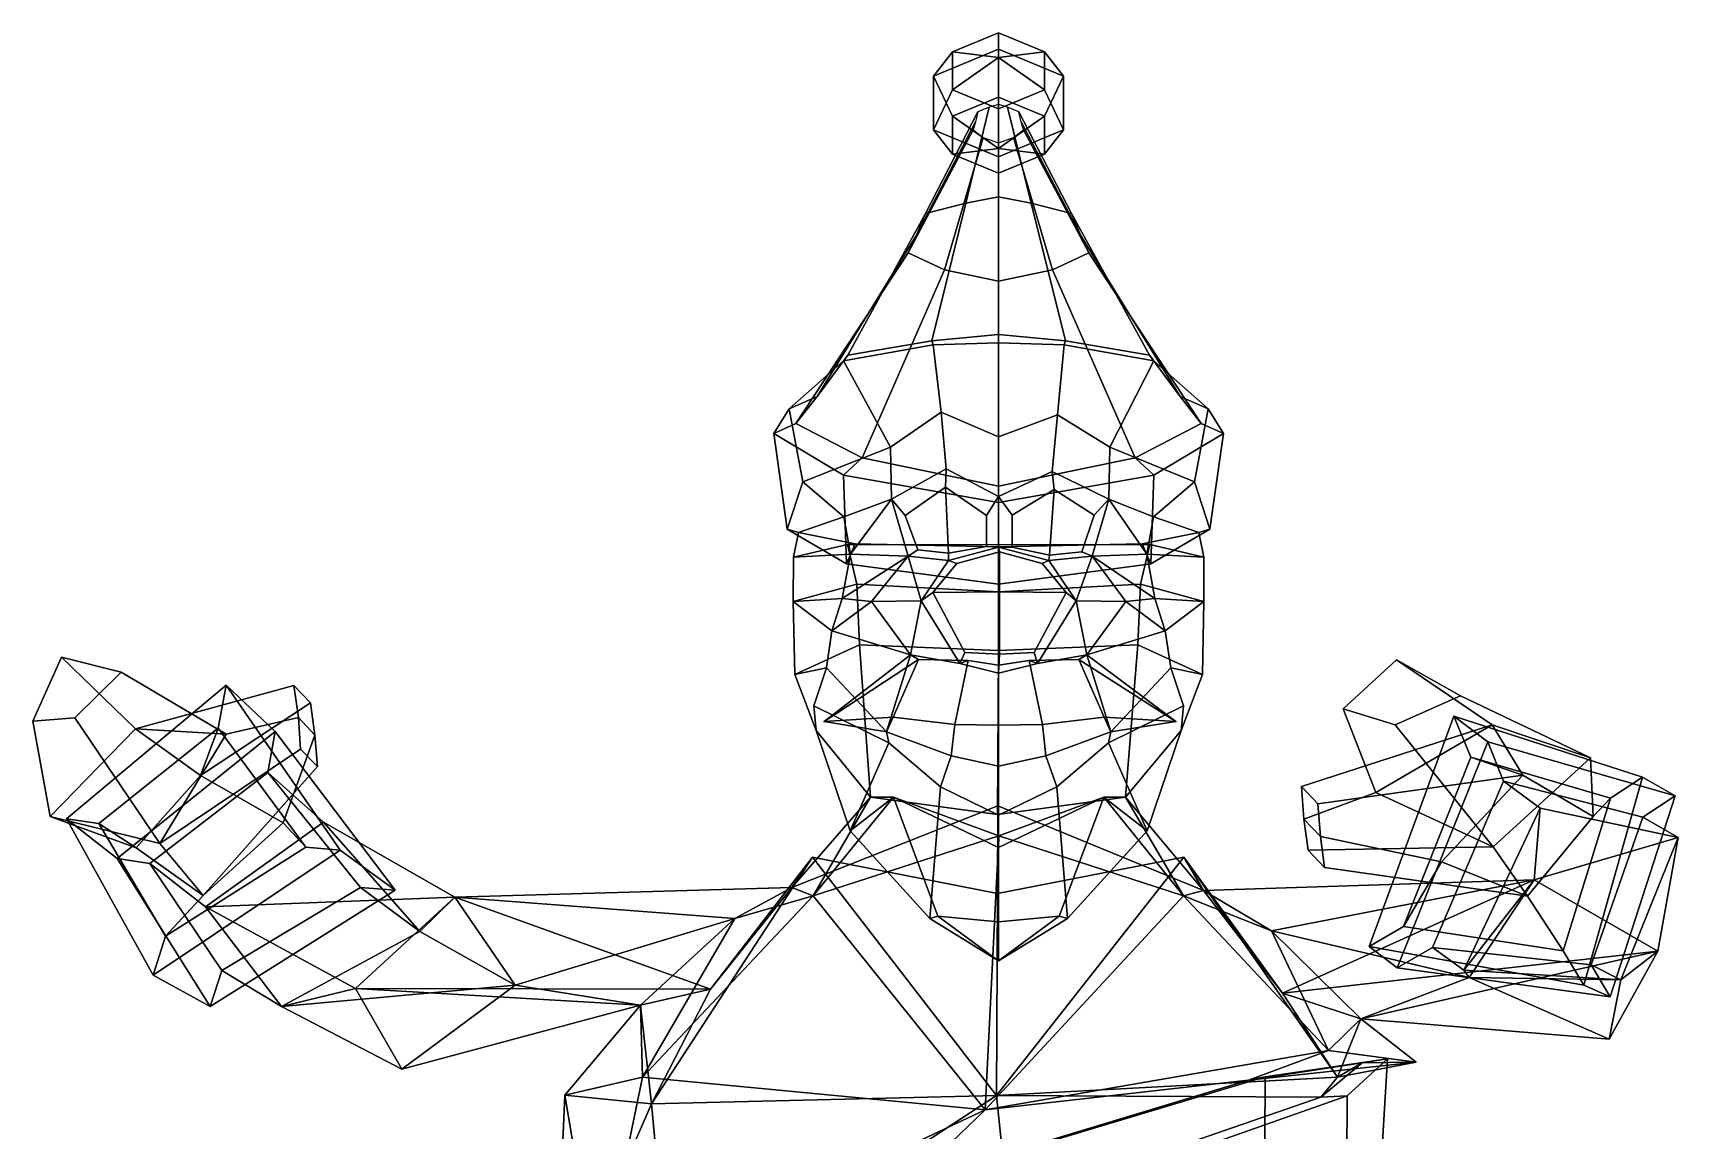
# Model space of a CAD drawing. Extents: x -287 to 200, y -153 to 445.
# Drawn here: x -286.8 to 199.9, y 120.4 to 445.2 of the extents above; entities that cross this region are included whole.
import ezdxf

# ---------------------------------------------------------------- set-up
doc = ezdxf.new("R2010")
doc.units = 0

msp = doc.modelspace()

# ---------------------------------------------------------------- linework, layer by layer
for p in [(-52.728455, 241.330902, 96.495125), (51.278114, 241.330902, 96.495125)]:
    msp.add_point(p)
for points in [[(-14.807625, 439.520935, -3.455494), (-1.198733, 445.151794, -8.355412), (-1.19873, 440.305115, -23.344852), (-20.44463, 432.34198, -16.415371)], [(-1.198736, 437.829895, 5.97184), (-1.198733, 445.151794, -8.355412), (-14.807625, 439.520935, -3.455494)], [(-1.198736, 437.829895, 5.97184), (12.410189, 439.520935, -3.455493), (-1.198733, 445.151794, -8.355412)], [(12.410189, 439.520935, -3.455493), (18.047163, 432.34198, -16.415371), (-1.19873, 440.305115, -23.344852), (-1.198733, 445.151794, -8.355412)], [(-20.444633, 416.415588, -2.55637), (-14.807627, 428.259338, 6.344261), (-14.807625, 439.520935, -3.455494), (-20.44463, 432.34198, -16.415371)], [(-14.80762, 420.498108, -25.315968), (-20.44463, 432.34198, -16.415371), (-1.19873, 440.305115, -23.344852), (-1.198728, 426.128967, -30.215883)], [(-14.807627, 428.259338, 6.344261), (-1.198736, 437.829895, 5.97184), (-14.807625, 439.520935, -3.455494)], [(12.410187, 428.259338, 6.344263), (12.410189, 439.520935, -3.455493), (-1.198736, 437.829895, 5.97184)], [(12.410192, 420.498108, -25.315966), (-1.198728, 426.128967, -30.215883), (-1.19873, 440.305115, -23.344852), (18.047163, 432.34198, -16.415371)], [(18.047159, 416.415588, -2.55637), (18.047163, 432.34198, -16.415371), (12.410189, 439.520935, -3.455493), (12.410187, 428.259338, 6.344263)], [(-1.198737, 422.628479, 11.24414), (-1.198736, 437.829895, 5.97184), (-14.807627, 428.259338, 6.344261)], [(-1.198737, 422.628479, 11.24414), (12.410187, 428.259338, 6.344263), (-1.198736, 437.829895, 5.97184)], [(-20.444633, 416.415588, -2.55637), (-20.44463, 432.34198, -16.415371), (-14.80762, 420.498108, -25.315968), (-14.807622, 409.236511, -15.516212)], [(-1.198736, 408.452454, 4.373089), (-1.198737, 422.628479, 11.24414), (-14.807627, 428.259338, 6.344261), (-20.444633, 416.415588, -2.55637)], [(-1.198736, 408.452454, 4.373089), (18.047159, 416.415588, -2.55637), (12.410187, 428.259338, 6.344263), (-1.198737, 422.628479, 11.24414)], [(18.047159, 416.415588, -2.55637), (12.41019, 409.236511, -15.51621), (12.410192, 420.498108, -25.315966), (18.047163, 432.34198, -16.415371)], [(-1.198739, 410.927551, -24.94355), (-14.80762, 420.498108, -25.315968), (-1.198728, 426.128967, -30.215883)], [(-1.208722, 423.979553, 4.062897), (-3.904145, 423.155334, 3.105301), (-10.783396, 394.802429, 48.006191), (-1.156888, 396.620667, 51.555176)], [(-1.208722, 423.979553, 4.062897), (-1.156888, 396.620667, 51.555176), (8.469619, 394.802429, 48.006191), (1.4867, 423.155334, 3.105301)], [(-1.198739, 410.927551, -24.94355), (-1.198728, 426.128967, -30.215883), (12.410192, 420.498108, -25.315966)], [(-7.99466, 418.833801, -1.915117), (-8.68132, 416.487244, -4.641227), (-27.844738, 380.093567, 19.296303), (-25.392382, 385.269836, 29.399715)], [(-7.244645, 421.74292, 1.464458), (-7.99466, 418.833801, -1.915117), (-25.392382, 385.269836, 29.399715), (-22.713753, 391.68689, 41.92498)], [(-3.904145, 423.155334, 3.105301), (-7.244645, 421.74292, 1.464458), (-22.713753, 391.68689, 41.92498), (-10.783396, 394.802429, 48.006191)], [(-14.807622, 409.236511, -15.516212), (-14.80762, 420.498108, -25.315968), (-1.198739, 410.927551, -24.94355)], [(12.41019, 409.236511, -15.51621), (-1.198739, 410.927551, -24.94355), (12.410192, 420.498108, -25.315966)], [(1.4867, 423.155334, 3.105301), (8.469619, 394.802429, 48.006191), (20.399979, 391.68689, 41.924984), (4.8272, 421.74292, 1.464459)], [(4.8272, 421.74292, 1.464459), (20.399979, 391.68689, 41.924984), (23.078602, 385.269836, 29.399717), (5.577215, 418.833801, -1.915116)], [(5.577215, 418.833801, -1.915116), (23.078602, 385.269836, 29.399717), (25.530966, 380.093567, 19.296305), (6.263877, 416.487244, -4.641226)], [(-8.68132, 416.487244, -4.641227), (-5.680376, 414.19342, -7.306049), (-17.127077, 375.033569, 9.419986), (-27.844738, 380.093567, 19.296303)], [(-1.198736, 408.452454, 4.373089), (-20.444633, 416.415588, -2.55637), (-14.807622, 409.236511, -15.516212), (-1.198732, 403.605774, -10.616332)], [(-5.680376, 414.19342, -7.306049), (-1.208723, 412.64801, -9.101336), (-1.15689, 371.624756, 2.766392), (-17.127077, 375.033569, 9.419986)], [(3.262929, 414.19342, -7.306048), (14.813297, 375.033569, 9.419987), (-1.15689, 371.624756, 2.766392), (-1.208723, 412.64801, -9.101336)], [(-1.198736, 408.452454, 4.373089), (-1.198732, 403.605774, -10.616332), (12.41019, 409.236511, -15.51621), (18.047159, 416.415588, -2.55637)], [(6.263877, 416.487244, -4.641226), (25.530966, 380.093567, 19.296305), (14.813297, 375.033569, 9.419987), (3.262929, 414.19342, -7.306048)], [(-1.198732, 403.605774, -10.616332), (-14.807622, 409.236511, -15.516212), (-1.198739, 410.927551, -24.94355)], [(-1.198732, 403.605774, -10.616332), (-1.198739, 410.927551, -24.94355), (12.41019, 409.236511, -15.51621)], [(-45.777458, 349.774872, 77.25647), (-20.917154, 354.038513, 89.505417), (-10.783396, 394.802429, 48.006191), (-22.713753, 391.68689, 41.92498)], [(-1.128891, 355.895813, 96.704758), (-1.156888, 396.620667, 51.555176), (-10.783396, 394.802429, 48.006191), (-20.917154, 354.038513, 89.505417)], [(-1.128891, 355.895813, 96.704758), (18.659369, 354.038513, 89.505417), (8.469619, 394.802429, 48.006191), (-1.156888, 396.620667, 51.555176)], [(43.519684, 349.774872, 77.25647), (20.399979, 391.68689, 41.924984), (8.469619, 394.802429, 48.006191), (18.659369, 354.038513, 89.505417)], [(-54.817989, 337.55603, 51.782856), (-45.777458, 349.774872, 77.25647), (-22.713753, 391.68689, 41.92498), (-25.392382, 385.269836, 29.399715)], [(52.560215, 337.55603, 51.782856), (23.078602, 385.269836, 29.399717), (20.399979, 391.68689, 41.924984), (43.519684, 349.774872, 77.25647)], [(-61.087929, 329.57193, 29.993462), (-54.817989, 337.55603, 51.782856), (-25.392382, 385.269836, 29.399715), (-27.844738, 380.093567, 19.296303)], [(58.830154, 329.57193, 29.993462), (25.530966, 380.093567, 19.296305), (23.078602, 385.269836, 29.399717), (52.560215, 337.55603, 51.782856)], [(-41.500019, 319.342865, 10.955944), (-61.087929, 329.57193, 29.993462), (-27.844738, 380.093567, 19.296303), (-17.127077, 375.033569, 9.419986)], [(39.242229, 319.342865, 10.955944), (14.813297, 375.033569, 9.419987), (25.530966, 380.093567, 19.296305), (58.830154, 329.57193, 29.993462)], [(-1.128892, 310.960449, -6.661608), (-41.500019, 319.342865, 10.955944), (-17.127077, 375.033569, 9.419986), (-1.15689, 371.624756, 2.766392)], [(-1.128892, 310.960449, -6.661608), (-1.15689, 371.624756, 2.766392), (14.813297, 375.033569, 9.419987), (39.242229, 319.342865, 10.955944)], [(-1.128891, 353.372498, 100.909317), (-1.128891, 355.895813, 96.704758), (-20.917154, 354.038513, 89.505417), (-20.52849, 352.842194, 94.771088)], [(-1.128891, 353.372498, 100.909317), (18.270704, 352.842194, 94.771088), (18.659369, 354.038513, 89.505417), (-1.128891, 355.895813, 96.704758)], [(-20.52849, 352.842194, 94.771088), (-20.917154, 354.038513, 89.505417), (-45.777458, 349.774872, 77.25647), (-47.01981, 348.105347, 82.321808)], [(-18.171663, 332.89209, 103.280403), (-20.52849, 352.842194, 94.771088), (-47.01981, 348.105347, 82.321808), (-33.1124, 322.529663, 94.107391)], [(-1.128892, 325.61441, 109.13269), (-1.128891, 353.372498, 100.909317), (-20.52849, 352.842194, 94.771088), (-18.171663, 332.89209, 103.280403)], [(-1.128892, 325.61441, 109.13269), (16.317604, 332.119568, 103.515297), (18.270704, 352.842194, 94.771088), (-1.128891, 353.372498, 100.909317)], [(16.317604, 332.119568, 103.515297), (31.726656, 322.529663, 94.107399), (44.762035, 348.105347, 82.321808), (18.270704, 352.842194, 94.771088)], [(18.270704, 352.842194, 94.771088), (44.762035, 348.105347, 82.321808), (43.519684, 349.774872, 77.25647), (18.659369, 354.038513, 89.505417)], [(-47.01981, 348.105347, 82.321808), (-45.777458, 349.774872, 77.25647), (-54.817989, 337.55603, 51.782856), (-63.116669, 333.878113, 53.999737)], [(-33.1124, 322.529663, 94.107391), (-47.01981, 348.105347, 82.321808), (-63.116669, 333.878113, 53.999737), (-59.069607, 312.268158, 77.303604)], [(31.726656, 322.529663, 94.107399), (56.811829, 312.268158, 77.303604), (60.858891, 333.878113, 53.999737), (44.762035, 348.105347, 82.321808)], [(44.762035, 348.105347, 82.321808), (60.858891, 333.878113, 53.999737), (52.560215, 337.55603, 51.782856), (43.519684, 349.774872, 77.25647)], [(-63.116669, 333.878113, 53.999737), (-54.817989, 337.55603, 51.782856), (-61.087929, 329.57193, 29.993462), (-67.642357, 326.584503, 29.168756)], [(60.858891, 333.878113, 53.999737), (65.384583, 326.584503, 29.168758), (58.830154, 329.57193, 29.993462), (52.560215, 337.55603, 51.782856)], [(-59.069607, 312.268158, 77.303604), (-63.116669, 333.878113, 53.999737), (-67.642357, 326.584503, 29.168756), (-63.643024, 298.267792, 42.134319)], [(-18.171663, 332.89209, 103.280403), (-33.1124, 322.529663, 94.107391), (-32.819691, 307.15329, 94.645355), (-16.602972, 316.11438, 106.173973)], [(-1.128892, 325.61441, 109.13269), (-18.171663, 332.89209, 103.280403), (-16.602972, 316.11438, 106.173973), (-1.128892, 307.970795, 108.648834)], [(-1.128892, 325.61441, 109.13269), (-1.128892, 307.970795, 108.648834), (14.748909, 315.313934, 106.220955), (16.317604, 332.119568, 103.515297)], [(16.317604, 332.119568, 103.515297), (14.748909, 315.313934, 106.220955), (31.433943, 307.15329, 94.645355), (31.726656, 322.529663, 94.107399)], [(56.811829, 312.268158, 77.303604), (61.385242, 298.267792, 42.134319), (65.384583, 326.584503, 29.168758), (60.858891, 333.878113, 53.999737)], [(-67.642357, 326.584503, 29.168756), (-61.087929, 329.57193, 29.993462), (-41.500019, 319.342865, 10.955944), (-47.028736, 314.278778, 8.514863)], [(-63.643024, 298.267792, 42.134319), (-67.642357, 326.584503, 29.168756), (-47.028736, 314.278778, 8.514863), (-46.133408, 288.039948, 17.909962)], [(65.384583, 326.584503, 29.168758), (44.77095, 314.278778, 8.514863), (39.242229, 319.342865, 10.955944), (58.830154, 329.57193, 29.993462)], [(61.385242, 298.267792, 42.134319), (43.875626, 288.039948, 17.909962), (44.77095, 314.278778, 8.514863), (65.384583, 326.584503, 29.168758)], [(-46.904068, 301.928894, 78.3125), (-32.819691, 307.15329, 94.645355), (-33.1124, 322.529663, 94.107391), (-59.069607, 312.268158, 77.303604)], [(44.646282, 301.928894, 78.3125), (56.811829, 312.268158, 77.303604), (31.726656, 322.529663, 94.107399), (31.433943, 307.15329, 94.645355)], [(-47.028736, 314.278778, 8.514863), (-41.500019, 319.342865, 10.955944), (-1.128892, 310.960449, -6.661608), (-1.128892, 306.17691, -9.964874)], [(44.77095, 314.278778, 8.514863), (-1.128892, 306.17691, -9.964874), (-1.128892, 310.960449, -6.661608), (39.242229, 319.342865, 10.955944)], [(-59.069607, 312.268158, 77.303604), (-63.643024, 298.267792, 42.134319), (-60.337482, 297.277008, 41.790794), (-46.904068, 301.928894, 78.3125)], [(-46.133408, 288.039948, 17.909962), (-47.028736, 314.278778, 8.514863), (-1.128892, 306.17691, -9.964874), (-1.128893, 282.015381, -0.919919)], [(-16.86182, 310.663422, 104.469688), (-16.602972, 316.11438, 106.173973), (-32.819691, 307.15329, 94.645355), (-28.798952, 302.294708, 94.654114)], [(-16.86182, 310.663422, 104.469688), (-4.713947, 302.291534, 106.095718), (-1.128892, 307.970795, 108.648834), (-16.602972, 316.11438, 106.173973)], [(43.875626, 288.039948, 17.909962), (-1.128893, 282.015381, -0.919919), (-1.128892, 306.17691, -9.964874), (44.77095, 314.278778, 8.514863)], [(15.255781, 309.968262, 104.268639), (14.748909, 315.313934, 106.220955), (-1.128892, 307.970795, 108.648834), (2.9093, 302.410797, 106.276031)], [(15.255781, 309.968262, 104.268639), (27.175125, 302.414185, 92.15062), (31.433943, 307.15329, 94.645355), (14.748909, 315.313934, 106.220955)], [(56.811829, 312.268158, 77.303604), (44.646282, 301.928894, 78.3125), (58.079704, 297.277008, 41.790794), (61.385242, 298.267792, 42.134319)], [(-44.931316, 290.824768, 78.655991), (-32.819691, 307.15329, 94.645355), (-46.904068, 301.928894, 78.3125)], [(-27.889421, 290.26416, 98.549278), (-32.819691, 307.15329, 94.645355), (-44.931316, 290.824768, 78.655991)], [(-25.05195, 292.104858, 97.547935), (-28.798952, 302.294708, 94.654114), (-32.819691, 307.15329, 94.645355), (-27.889421, 290.26416, 98.549278)], [(-15.962464, 291.170319, 102.64016), (-16.86182, 310.663422, 104.469688), (-28.798952, 302.294708, 94.654114), (-25.05195, 292.104858, 97.547935)], [(-4.713947, 302.291534, 106.095718), (-16.86182, 310.663422, 104.469688), (-15.962464, 291.170319, 102.64016), (-4.713947, 293.174255, 106.939919)], [(-4.713947, 293.174255, 106.939919), (-1.128892, 292.926849, 110.144325), (-1.128892, 307.970795, 108.648834), (-4.713947, 302.291534, 106.095718)], [(2.9093, 292.906189, 107.318275), (2.9093, 302.410797, 106.276031), (-1.128892, 307.970795, 108.648834), (-1.128892, 292.926849, 110.144325)], [(2.9093, 302.410797, 106.276031), (2.9093, 292.906189, 107.318275), (13.938767, 290.557922, 102.009949), (15.255781, 309.968262, 104.268639)], [(13.938767, 290.557922, 102.009949), (23.501091, 291.553955, 95.723228), (27.175125, 302.414185, 92.15062), (15.255781, 309.968262, 104.268639)], [(23.501091, 291.553955, 95.723228), (26.503675, 290.26416, 98.549278), (31.433943, 307.15329, 94.645355), (27.175125, 302.414185, 92.15062)], [(26.503675, 290.26416, 98.549278), (42.673527, 290.824799, 78.655991), (31.433943, 307.15329, 94.645355)], [(42.673527, 290.824799, 78.655991), (44.646282, 301.928894, 78.3125), (31.433943, 307.15329, 94.645355)], [(-46.904068, 301.928894, 78.3125), (-60.337482, 297.277008, 41.790794), (-61.841892, 290.008636, 42.462151), (-44.931316, 290.824768, 78.655991)], [(44.646282, 301.928894, 78.3125), (42.673527, 290.824799, 78.655991), (59.584106, 290.008667, 42.462151), (58.079704, 297.277008, 41.790794)], [(-63.643024, 298.267792, 42.134319), (-46.133408, 288.039948, 17.909962), (-43.547279, 293.921844, 15.76064), (-60.337482, 297.277008, 41.790794)], [(-61.841892, 290.008636, 42.462151), (-60.337482, 297.277008, 41.790794), (-43.547279, 293.921844, 15.76064), (-45.859642, 293.688019, 12.67251)], [(61.385242, 298.267792, 42.134319), (58.079704, 297.277008, 41.790794), (41.289497, 293.921844, 15.76064), (43.875626, 288.039948, 17.909962)], [(59.584106, 290.008667, 42.462151), (43.601852, 293.688049, 12.67251), (41.289497, 293.921844, 15.76064), (58.079704, 297.277008, 41.790794)], [(-61.863674, 276.814697, 44.641083), (-61.841892, 290.008636, 42.462151), (-45.859642, 293.688019, 12.67251), (-43.114864, 281.990967, 11.188781)], [(-46.133408, 288.039948, 17.909962), (-1.128893, 282.015381, -0.919919), (-1.128893, 292.994965, -1.266271), (-43.547279, 293.921844, 15.76064)], [(-45.859642, 293.688019, 12.67251), (-43.547279, 293.921844, 15.76064), (-1.128893, 292.994965, -1.266271), (-1.128892, 293.613861, -2.405132)], [(-43.114864, 281.990967, 11.188781), (-45.859642, 293.688019, 12.67251), (-1.128892, 293.613861, -2.405132), (-1.128892, 279.73764, -0.945824)], [(-15.962464, 291.170319, 102.64016), (-25.05195, 292.104858, 97.547935), (-27.889421, 290.26416, 98.549278), (-15.929572, 288.983276, 104.835991)], [(-15.962464, 291.170319, 102.64016), (-15.929572, 288.983276, 104.835991), (-1.128892, 292.926849, 110.144325), (-4.713947, 293.174255, 106.939919)], [(-0.87051, 291.540497, 124.536148), (-1.128892, 292.926849, 110.144325), (-15.929572, 288.983276, 104.835991), (-13.493384, 288.106232, 121.01963)], [(43.875626, 288.039948, 17.909962), (41.289497, 293.921844, 15.76064), (-1.128893, 292.994965, -1.266271), (-1.128893, 282.015381, -0.919919)], [(43.601852, 293.688049, 12.67251), (-1.128892, 293.613861, -2.405132), (-1.128893, 292.994965, -1.266271), (41.289497, 293.921844, 15.76064)], [(40.857079, 281.990967, 11.188781), (-1.128892, 279.73764, -0.945824), (-1.128892, 293.613861, -2.405132), (43.601852, 293.688049, 12.67251)], [(-0.87051, 291.540497, 124.536148), (11.752362, 288.106232, 121.01963), (13.671786, 288.983276, 104.835991), (-1.128892, 292.926849, 110.144325)], [(13.938767, 290.557922, 102.009949), (2.9093, 292.906189, 107.318275), (-1.128892, 292.926849, 110.144325), (13.671786, 288.983276, 104.835991)], [(59.605892, 276.814728, 44.641083), (40.857079, 281.990967, 11.188781), (43.601852, 293.688049, 12.67251), (59.584106, 290.008667, 42.462151)], [(-44.931316, 290.824768, 78.655991), (-61.841892, 290.008636, 42.462151), (-61.863674, 276.814697, 44.641083), (-47.373085, 277.725616, 78.504814)], [(-47.373085, 277.725616, 78.504814), (-27.889421, 290.26416, 98.549278), (-44.931316, 290.824768, 78.655991)], [(-38.719109, 276.908875, 101.72583), (-27.889421, 290.26416, 98.549278), (-47.373085, 277.725616, 78.504814)], [(-38.719109, 276.908875, 101.72583), (-24.087347, 277.062225, 104.760262), (-27.889421, 290.26416, 98.549278)], [(-24.087347, 277.062225, 104.760262), (-15.929572, 288.983276, 104.835991), (-27.889421, 290.26416, 98.549278)], [(-20.569714, 279.541901, 122.216965), (-13.493384, 288.106232, 121.01963), (-15.929572, 288.983276, 104.835991), (-24.087347, 277.062225, 104.760262)], [(-0.87051, 279.723572, 128.666168), (-0.87051, 291.540497, 124.536148), (-13.493384, 288.106232, 121.01963), (-20.569714, 279.541901, 122.216965)], [(-0.87051, 279.723572, 128.666168), (18.82869, 279.541901, 122.216965), (11.752362, 288.106232, 121.01963), (-0.87051, 291.540497, 124.536148)], [(18.82869, 279.541901, 122.216965), (21.829563, 277.062225, 104.760262), (13.671786, 288.983276, 104.835991), (11.752362, 288.106232, 121.01963)], [(13.938767, 290.557922, 102.009949), (13.671786, 288.983276, 104.835991), (26.503675, 290.26416, 98.549278), (23.501091, 291.553955, 95.723228)], [(21.829563, 277.062225, 104.760262), (26.503675, 290.26416, 98.549278), (13.671786, 288.983276, 104.835991)], [(36.461323, 276.908875, 101.72583), (26.503675, 290.26416, 98.549278), (21.829563, 277.062225, 104.760262)], [(45.115303, 277.725616, 78.504814), (42.673527, 290.824799, 78.655991), (26.503675, 290.26416, 98.549278)], [(36.461323, 276.908875, 101.72583), (45.115303, 277.725616, 78.504814), (26.503675, 290.26416, 98.549278)], [(42.673527, 290.824799, 78.655991), (45.115303, 277.725616, 78.504814), (59.605892, 276.814728, 44.641083), (59.584106, 290.008667, 42.462151)], [(-61.427319, 255.260437, 46.003769), (-61.863674, 276.814697, 44.641083), (-43.114864, 281.990967, 11.188781), (-42.322147, 264.003296, 14.099627)], [(-47.373085, 277.725616, 78.504814), (-61.863674, 276.814697, 44.641083), (-50.439159, 268.20224, 77.948036)], [(-50.439159, 268.20224, 77.948036), (-38.719109, 276.908875, 101.72583), (-47.373085, 277.725616, 78.504814)], [(-42.322147, 264.003296, 14.099627), (-43.114864, 281.990967, 11.188781), (-1.128892, 279.73764, -0.945824), (-1.128892, 262.377594, 3.485335)], [(-11.145385, 261.793915, 117.381271), (-20.569714, 279.541901, 122.216965), (-24.087347, 277.062225, 104.760262), (-12.595353, 258.475159, 104.511536)], [(-0.87051, 261.27243, 122.611298), (-0.87051, 279.723572, 128.666168), (-20.569714, 279.541901, 122.216965), (-11.145385, 261.793915, 117.381271)], [(40.064362, 264.003296, 14.099627), (-1.128892, 262.377594, 3.485335), (-1.128892, 279.73764, -0.945824), (40.857079, 281.990967, 11.188781)], [(-0.87051, 261.27243, 122.611298), (9.404365, 261.793915, 117.381271), (18.82869, 279.541901, 122.216965), (-0.87051, 279.723572, 128.666168)], [(9.404365, 261.793915, 117.381271), (10.337568, 258.475159, 104.511536), (21.829563, 277.062225, 104.760262), (18.82869, 279.541901, 122.216965)], [(48.181377, 268.20224, 77.948036), (45.115303, 277.725616, 78.504814), (36.461323, 276.908875, 101.72583)], [(59.16954, 255.260437, 46.003769), (40.064362, 264.003296, 14.099627), (40.857079, 281.990967, 11.188781), (59.605892, 276.814728, 44.641083)], [(45.115303, 277.725616, 78.504814), (48.181377, 268.20224, 77.948036), (59.605892, 276.814728, 44.641083)], [(-52.044903, 257.272339, 78.12674), (-50.439159, 268.20224, 77.948036), (-61.863674, 276.814697, 44.641083), (-61.427319, 255.260437, 46.003769)], [(-27.222488, 261.095551, 98.608398), (-38.719109, 276.908875, 101.72583), (-50.439159, 268.20224, 77.948036)], [(-27.222488, 261.095551, 98.608398), (-24.087347, 277.062225, 104.760262), (-38.719109, 276.908875, 101.72583)], [(-12.595353, 258.475159, 104.511536), (-24.087347, 277.062225, 104.760262), (-27.222488, 261.095551, 98.608398)], [(10.337568, 258.475159, 104.511536), (24.964703, 261.095551, 98.608398), (21.829563, 277.062225, 104.760262)], [(24.964703, 261.095551, 98.608398), (36.461323, 276.908875, 101.72583), (21.829563, 277.062225, 104.760262)], [(24.964703, 261.095551, 98.608398), (48.181377, 268.20224, 77.948036), (36.461323, 276.908875, 101.72583)], [(49.787121, 257.272339, 78.12674), (59.16954, 255.260437, 46.003769), (59.605892, 276.814728, 44.641083), (48.181377, 268.20224, 77.948036)], [(-52.044903, 257.272339, 78.12674), (-34.330498, 238.269592, 104.917747), (-27.222488, 261.095551, 98.608398), (-50.439159, 268.20224, 77.948036)], [(49.787121, 257.272339, 78.12674), (48.181377, 268.20224, 77.948036), (24.964703, 261.095551, 98.608398), (32.072712, 238.269592, 104.917747)], [(-55.098778, 238.648804, 50.112881), (-61.427319, 255.260437, 46.003769), (-42.322147, 264.003296, 14.099627), (-39.053307, 218.918213, 31.855993)], [(-39.053307, 218.918213, 31.855993), (-42.322147, 264.003296, 14.099627), (-1.128892, 262.377594, 3.485335), (-1.43743, 213.808655, 8.88728)], [(36.430756, 218.918213, 31.855993), (-1.43743, 213.808655, 8.88728), (-1.128892, 262.377594, 3.485335), (40.064362, 264.003296, 14.099627)], [(52.840992, 238.648804, 50.112881), (36.430756, 218.918213, 31.855993), (40.064362, 264.003296, 14.099627), (59.16954, 255.260437, 46.003769)], [(-274.433228, 242.433105, 200.856888), (-260.650909, 255.911682, 199.256653), (-278.294647, 260.370697, 187.806442), (-286.795776, 241.47049, 181.019012)], [(-286.795776, 241.47049, 181.019012), (-278.294647, 260.370697, 187.806442), (-256.42569, 239.21521, 125.798492), (-281.655182, 213.203247, 128.311325)], [(-260.650909, 255.911682, 199.256653), (-229.669159, 237.596832, 157.95694), (-256.42569, 239.21521, 125.798492), (-278.294647, 260.370697, 187.806442)], [(-24.856298, 259.674896, 112.608627), (-27.222488, 261.095551, 98.608398), (-52.728455, 241.330902, 96.495125)], [(-52.728455, 241.330902, 96.495125), (-27.222488, 261.095551, 98.608398), (-34.330498, 238.269592, 104.917747)], [(-32.3335, 242.62619, 115.00264), (-24.856298, 259.674896, 112.608627), (-52.728455, 241.330902, 96.495125)], [(-10.158927, 259.412628, 112.725739), (-24.856298, 259.674896, 112.608627), (-32.3335, 242.62619, 115.00264), (-14.11988, 240.434875, 123.670204)], [(-24.856298, 259.674896, 112.608627), (-10.158927, 259.412628, 112.725739), (-12.595353, 258.475159, 104.511536), (-27.222488, 261.095551, 98.608398)], [(-14.11988, 240.434875, 123.670204), (-1.128892, 240.231384, 124.353912), (-1.128892, 257.998596, 115.474304), (-10.158927, 259.412628, 112.725739)], [(-0.87051, 261.27243, 122.611298), (-11.145385, 261.793915, 117.381271), (-12.595353, 258.475159, 104.511536), (-1.128892, 255.687805, 110.43103)], [(-1.128892, 257.998596, 115.474304), (-1.128892, 255.687805, 110.43103), (-12.595353, 258.475159, 104.511536), (-10.158927, 259.412628, 112.725739)], [(-0.87051, 261.27243, 122.611298), (-1.128892, 255.687805, 110.43103), (10.337568, 258.475159, 104.511536), (9.404365, 261.793915, 117.381271)], [(11.862094, 240.434875, 123.670204), (7.901143, 259.412628, 112.725739), (-1.128892, 257.998596, 115.474304), (-1.128892, 240.231384, 124.353912)], [(-1.128892, 257.998596, 115.474304), (7.901143, 259.412628, 112.725739), (10.337568, 258.475159, 104.511536), (-1.128892, 255.687805, 110.43103)], [(22.598513, 259.674896, 112.608627), (24.964703, 261.095551, 98.608398), (10.337568, 258.475159, 104.511536), (7.901143, 259.412628, 112.725739)], [(7.901143, 259.412628, 112.725739), (11.862094, 240.434875, 123.670204), (30.075714, 242.62619, 115.00264), (22.598513, 259.674896, 112.608627)], [(22.598513, 259.674896, 112.608627), (51.278114, 241.330902, 96.495125), (24.964703, 261.095551, 98.608398)], [(30.075714, 242.62619, 115.00264), (51.278114, 241.330902, 96.495125), (22.598513, 259.674896, 112.608627)], [(51.278114, 241.330902, 96.495125), (32.072712, 238.269592, 104.917747), (24.964703, 261.095551, 98.608398)], [(116.170609, 240.358398, 197.589798), (135.529022, 248.913544, 187.621796), (116.58931, 259.58017, 185.871078), (100.751686, 245.075165, 186.903656)], [(100.751686, 245.075165, 186.903656), (116.58931, 259.58017, 185.871078), (144.815063, 240.332062, 125.841019), (110.439644, 220.371216, 138.97847)], [(135.529022, 248.913544, 187.621796), (173.935669, 230.627686, 145.264709), (144.815063, 240.332062, 125.841019), (116.58931, 259.58017, 185.871078)], [(-274.433228, 242.433105, 200.856888), (-249.258255, 205.190063, 148.531494), (-229.669159, 237.596832, 157.95694), (-260.650909, 255.911682, 199.256653)], [(-55.098778, 238.648804, 50.112881), (-55.768127, 246.014282, 81.29702), (-52.044903, 257.272339, 78.12674), (-61.427319, 255.260437, 46.003769)], [(-52.044903, 257.272339, 78.12674), (-55.768127, 246.014282, 81.29702), (-33.647327, 235.047852, 95.906563), (-34.330498, 238.269592, 104.917747)], [(49.787121, 257.272339, 78.12674), (32.072712, 238.269592, 104.917747), (31.38954, 235.047852, 95.906563), (53.510349, 246.014282, 81.29702)], [(52.840992, 238.648804, 50.112881), (59.16954, 255.260437, 46.003769), (49.787121, 257.272339, 78.12674), (53.510349, 246.014282, 81.29702)], [(-276.813568, 212.518433, 91.401123), (-229.655518, 252.075928, 100.100174), (-215.130737, 238.358459, 74.598717), (-261.843658, 200.763672, 64.294991)], [(-276.813568, 212.518433, 91.401123), (-267.314209, 211.155426, 97.537354), (-231.983566, 239.385529, 104.438957), (-229.655518, 252.075928, 100.100174)], [(-209.606354, 251.966217, 159.79686), (-204.668274, 246.872406, 148.974152), (-237.243896, 225.388184, 99.172127), (-256.42569, 239.21521, 125.798492)], [(-208.21875, 242.47995, 165.910385), (-209.606354, 251.966217, 159.79686), (-256.42569, 239.21521, 125.798492), (-229.669159, 237.596832, 157.95694)], [(-195.895798, 203.295319, 142.600174), (-229.655518, 252.075928, 100.100174), (-231.983566, 239.385529, 104.438957), (-206.012894, 204.168213, 136.324509)], [(-179.603836, 191.389832, 116.330551), (-215.130737, 238.358459, 74.598717), (-229.655518, 252.075928, 100.100174), (-195.895798, 203.295319, 142.600174)], [(-208.21875, 242.47995, 165.910385), (-203.387802, 237.344543, 155.036591), (-204.668274, 246.872406, 148.974152), (-209.606354, 251.966217, 159.79686)], [(116.170609, 240.358398, 197.589798), (145.188705, 204.268433, 146.460159), (173.935669, 230.627686, 145.264709), (135.529022, 248.913544, 187.621796)], [(-203.387802, 237.344543, 155.036591), (-212.724106, 211.350616, 118.885498), (-237.243896, 225.388184, 99.172127), (-204.668274, 246.872406, 148.974152)], [(-33.647327, 235.047852, 95.906563), (-55.768127, 246.014282, 81.29702), (-55.098778, 238.648804, 50.112881), (-45.02071, 209.001343, 66.107307)], [(31.38954, 235.047852, 95.906563), (42.762924, 209.001343, 66.107307), (52.840992, 238.648804, 50.112881), (53.510349, 246.014282, 81.29702)], [(116.170609, 240.358398, 197.589798), (100.751686, 245.075165, 186.903656), (110.439644, 220.371216, 138.97847), (145.188705, 204.268433, 146.460159)], [(-274.433228, 242.433105, 200.856888), (-286.795776, 241.47049, 181.019012), (-281.655182, 213.203247, 128.311325), (-249.258255, 205.190063, 148.531494)], [(-281.655182, 213.203247, 128.311325), (-256.42569, 239.21521, 125.798492), (-237.243896, 225.388184, 99.172127), (-256.294678, 203.945679, 100.92598)], [(-256.294678, 203.945679, 100.92598), (-237.243896, 225.388184, 99.172127), (-231.983566, 239.385529, 104.438957), (-267.314209, 211.155426, 97.537354)], [(-207.600159, 233.13089, 171.642136), (-208.21875, 242.47995, 165.910385), (-229.669159, 237.596832, 157.95694), (-249.258255, 205.190063, 148.531494)], [(-212.724106, 211.350616, 118.885498), (-206.012894, 204.168213, 136.324509), (-231.983566, 239.385529, 104.438957), (-237.243896, 225.388184, 99.172127)], [(-207.600159, 233.13089, 171.642136), (-202.657455, 228.018311, 160.78302), (-203.387802, 237.344543, 155.036591), (-208.21875, 242.47995, 165.910385)], [(-45.02071, 209.001343, 66.107307), (-55.098778, 238.648804, 50.112881), (-39.053307, 218.918213, 31.855993), (-32.184235, 218.938354, 60.032959)], [(-34.330498, 238.269592, 104.917747), (-32.3335, 242.62619, 115.00264), (-52.728455, 241.330902, 96.495125)], [(-14.11988, 240.434875, 123.670204), (-32.3335, 242.62619, 115.00264), (-34.330498, 238.269592, 104.917747), (-15.121507, 231.135834, 113.76458)], [(-1.128892, 240.231384, 124.353912), (-14.11988, 240.434875, 123.670204), (-15.121507, 231.135834, 113.76458), (-1.128892, 228.169037, 119.235947)], [(-1.128892, 240.231384, 124.353912), (-1.128892, 228.169037, 119.235947), (12.863721, 231.135834, 113.76458), (11.862094, 240.434875, 123.670204)], [(11.862094, 240.434875, 123.670204), (12.863721, 231.135834, 113.76458), (32.072712, 238.269592, 104.917747), (30.075714, 242.62619, 115.00264)], [(42.762924, 209.001343, 66.107307), (30.003225, 218.938354, 60.032959), (36.430756, 218.918213, 31.855993), (52.840992, 238.648804, 50.112881)], [(32.072712, 238.269592, 104.917747), (51.278114, 241.330902, 96.495125), (30.075714, 242.62619, 115.00264)], [(88.463486, 222.126892, 127.738068), (144.815063, 240.332062, 125.841019), (153.899002, 225.43457, 97.439018), (93.330376, 217.011719, 116.893234)], [(89.103752, 212.416412, 133.619095), (110.439644, 220.371216, 138.97847), (144.815063, 240.332062, 125.841019), (88.463486, 222.126892, 127.738068)], [(116.799469, 168.428925, 82.675911), (108.453087, 174.709778, 114.110771), (133.560059, 242.921265, 107.603172), (143.544205, 235.288147, 77.744904)], [(108.453087, 174.709778, 114.110771), (118.62413, 180.682892, 115.947433), (138.534821, 230.822815, 111.367508), (133.560059, 242.921265, 107.603172)], [(189.344254, 224.826111, 128.219635), (199.012268, 219.364075, 97.015297), (143.544205, 235.288147, 77.744904), (133.560059, 242.921265, 107.603172)], [(189.344254, 224.826111, 128.219635), (133.560059, 242.921265, 107.603172), (138.534821, 230.822815, 111.367508), (179.905304, 218.64978, 126.635963)], [(173.935669, 230.627686, 145.264709), (174.734283, 213.218933, 114.239891), (153.899002, 225.43457, 97.439018), (144.815063, 240.332062, 125.841019)], [(-261.843658, 200.763672, 64.294991), (-215.130737, 238.358459, 74.598717), (-217.284531, 226.238403, 78.782967), (-252.212234, 199.342377, 70.53421)], [(-202.657455, 228.018311, 160.78302), (-236.391663, 189.810791, 118.537796), (-212.724106, 211.350616, 118.885498), (-203.387802, 237.344543, 155.036591)], [(-179.603836, 191.389832, 116.330551), (-189.909332, 192.241028, 109.955086), (-217.284531, 226.238403, 78.782967), (-215.130737, 238.358459, 74.598717)], [(-21.488928, 182.999817, 97.859222), (-18.303802, 221.984314, 115.812431), (-33.647327, 235.047852, 95.906563), (-45.02071, 209.001343, 66.107307)], [(-18.303802, 221.984314, 115.812431), (-15.121507, 231.135834, 113.76458), (-34.330498, 238.269592, 104.917747), (-33.647327, 235.047852, 95.906563)], [(16.046013, 221.984314, 115.812431), (31.38954, 235.047852, 95.906563), (32.072712, 238.269592, 104.917747), (12.863721, 231.135834, 113.76458)], [(19.23114, 182.999817, 97.859222), (42.762924, 209.001343, 66.107307), (31.38954, 235.047852, 95.906563), (16.046013, 221.984314, 115.812431)], [(116.799469, 168.428925, 82.675911), (143.544205, 235.288147, 77.744904), (148.224182, 223.698608, 81.325844), (127.167679, 174.473541, 84.556648)], [(199.012268, 219.364075, 97.015297), (189.450104, 213.06076, 95.419815), (148.224182, 223.698608, 81.325844), (143.544205, 235.288147, 77.744904)], [(-207.600159, 233.13089, 171.642136), (-249.258255, 205.190063, 148.531494), (-236.391663, 189.810791, 118.537796), (-202.657455, 228.018311, 160.78302)], [(-1.128892, 213.638855, 122.178642), (-1.128892, 228.169037, 119.235947), (-15.121507, 231.135834, 113.76458), (-18.303802, 221.984314, 115.812431)], [(-1.128892, 213.638855, 122.178642), (16.046013, 221.984314, 115.812431), (12.863721, 231.135834, 113.76458), (-1.128892, 228.169037, 119.235947)], [(129.914322, 199.770813, 100.294304), (153.899002, 225.43457, 97.439018), (138.534821, 230.822815, 111.367508), (118.62413, 180.682892, 115.947433)], [(174.734283, 213.218933, 114.239891), (179.905304, 218.64978, 126.635963), (138.534821, 230.822815, 111.367508), (153.899002, 225.43457, 97.439018)], [(145.188705, 204.268433, 146.460159), (155.349319, 189.640015, 118.297493), (174.734283, 213.218933, 114.239891), (173.935669, 230.627686, 145.264709)], [(-252.212234, 199.342377, 70.53421), (-217.284531, 226.238403, 78.782967), (-200.861099, 211.548767, 50.117081), (-235.742264, 186.459198, 41.085033)], [(-200.861099, 211.548767, 50.117081), (-217.284531, 226.238403, 78.782967), (-189.909332, 192.241028, 109.955086), (-172.347061, 179.233337, 81.197044)], [(94.091881, 207.328125, 122.794205), (93.330376, 217.011719, 116.893234), (153.899002, 225.43457, 97.439018), (129.914322, 199.770813, 100.294304)], [(171.969574, 163.259583, 135.833908), (189.344254, 224.826111, 128.219635), (179.905304, 218.64978, 126.635963), (165.874115, 173.49704, 132.096756)], [(179.792679, 159.863159, 102.744362), (199.012268, 219.364075, 97.015297), (189.344254, 224.826111, 128.219635), (171.969574, 163.259583, 135.833908)], [(-1.128892, 170.482666, 101.101158), (-1.128892, 213.638855, 122.178642), (-18.303802, 221.984314, 115.812431), (-21.488928, 182.999817, 97.859222)], [(-1.128892, 170.482666, 101.101158), (19.23114, 182.999817, 97.859222), (16.046013, 221.984314, 115.812431), (-1.128892, 213.638855, 122.178642)], [(89.103752, 212.416412, 133.619095), (88.463486, 222.126892, 127.738068), (93.330376, 217.011719, 116.893234), (94.091881, 207.328125, 122.794205)], [(90.401726, 203.271179, 139.56221), (145.188705, 204.268433, 146.460159), (110.439644, 220.371216, 138.97847), (89.103752, 212.416412, 133.619095)], [(159.050339, 215.738617, 47.759804), (136.485153, 167.70166, 50.322399), (127.167679, 174.473541, 84.556648), (148.224182, 223.698608, 81.325844)], [(189.450104, 213.06076, 95.419815), (199.859528, 206.965393, 61.376022), (159.050339, 215.738617, 47.759804), (148.224182, 223.698608, 81.325844)], [(179.792679, 159.863159, 102.744362), (174.1371, 169.333679, 99.282265), (189.450104, 213.06076, 95.419815), (199.012268, 219.364075, 97.015297)], [(-1.391268, 216.375732, 5.078217), (-62.314754, 192.173279, 1.255015), (-39.053307, 218.918213, 31.855993), (-1.43743, 213.808655, 8.88728)], [(-62.314754, 192.173279, 1.255015), (-56.008705, 189.714233, 59.291286), (-39.053307, 218.918213, 31.855993)], [(-1.391268, 216.375732, 5.078217), (-1.428951, 190.472717, -46.094997), (-56.19186, 201.237183, -36.493587), (-62.314754, 192.173279, 1.255015)], [(-56.008705, 189.714233, 59.291286), (-32.184235, 218.938354, 60.032959), (-39.053307, 218.918213, 31.855993)], [(-1.052113, 207.52948, 67.180084), (-32.184235, 218.938354, 60.032959), (-56.008705, 189.714233, 59.291286)], [(-21.488928, 182.999817, 97.859222), (-45.02071, 209.001343, 66.107307), (-32.184235, 218.938354, 60.032959), (-19.069983, 183.692078, 81.952538)], [(-19.069983, 183.692078, 81.952538), (-32.184235, 218.938354, 60.032959), (-1.128892, 204.094635, 56.009388), (-1.128892, 182.057953, 77.656464)], [(-1.128892, 204.094635, 56.009388), (-32.184235, 218.938354, 60.032959), (-1.052113, 207.52948, 67.180084)], [(-1.43743, 213.808655, 8.88728), (36.430756, 218.918213, 31.855993), (59.466797, 191.293152, 2.080998), (-1.391268, 216.375732, 5.078217)], [(-1.391268, 216.375732, 5.078217), (59.466797, 191.293152, 2.080998), (53.625149, 201.237183, -36.493587), (-1.428951, 190.472717, -46.094997)], [(16.812195, 183.692078, 81.952538), (-1.128892, 182.057953, 77.656464), (-1.128892, 204.094635, 56.009388), (30.003225, 218.938354, 60.032959)], [(-1.128892, 204.094635, 56.009388), (-1.052113, 207.52948, 67.180084), (30.003225, 218.938354, 60.032959)], [(-1.052113, 207.52948, 67.180084), (53.541096, 189.714233, 59.291286), (30.003225, 218.938354, 60.032959)], [(19.23114, 182.999817, 97.859222), (16.812195, 183.692078, 81.952538), (30.003225, 218.938354, 60.032959), (42.762924, 209.001343, 66.107307)], [(53.541096, 189.714233, 59.291286), (36.430756, 218.918213, 31.855993), (30.003225, 218.938354, 60.032959)], [(59.466797, 191.293152, 2.080998), (36.430756, 218.918213, 31.855993), (53.541096, 189.714233, 59.291286)], [(136.485153, 167.70166, 50.322399), (159.050339, 215.738617, 47.759804), (157.323013, 194.492859, -0.538292)], [(155.349319, 189.640015, 118.297493), (165.874115, 173.49704, 132.096756), (179.905304, 218.64978, 126.635963), (174.734283, 213.218933, 114.239891)], [(199.859528, 206.965393, 61.376022), (157.323013, 194.492859, -0.538292), (159.050339, 215.738617, 47.759804)], [(-249.258255, 205.190063, 148.531494), (-281.655182, 213.203247, 128.311325), (-256.294678, 203.945679, 100.92598), (-236.391663, 189.810791, 118.537796)], [(-234.314728, 157.00766, 99.93409), (-251.184433, 166.248047, 128.177383), (-276.813568, 212.518433, 91.401123), (-261.843658, 200.763672, 64.294991)], [(-251.184433, 166.248047, 128.177383), (-247.531784, 177.791809, 125.123405), (-267.314209, 211.155426, 97.537354), (-276.813568, 212.518433, 91.401123)], [(-236.391663, 189.810791, 118.537796), (-256.294678, 203.945679, 100.92598), (-267.314209, 211.155426, 97.537354), (-247.531784, 177.791809, 125.123405)], [(-236.391663, 189.810791, 118.537796), (-247.531784, 177.791809, 125.123405), (-206.012894, 204.168213, 136.324509), (-212.724106, 211.350616, 118.885498)], [(-235.742264, 186.459198, 41.085033), (-200.861099, 211.548767, 50.117081), (-162.02298, 189.349487, 21.433401)], [(-172.347061, 179.233337, 81.197044), (-162.02298, 189.349487, 21.433401), (-200.861099, 211.548767, 50.117081)], [(90.401726, 203.271179, 139.56221), (89.103752, 212.416412, 133.619095), (94.091881, 207.328125, 122.794205), (95.294022, 198.143494, 128.687424)], [(182.910675, 164.913147, 64.440186), (199.859528, 206.965393, 61.376022), (189.450104, 213.06076, 95.419815), (174.1371, 169.333679, 99.282265)], [(-5.083076, 126.390717, 116.510727), (-1.052113, 207.52948, 67.180084), (-56.008705, 189.714233, 59.291286)], [(-5.083076, 126.390717, 116.510727), (53.541096, 189.714233, 59.291286), (-1.052113, 207.52948, 67.180084)], [(95.294022, 198.143494, 128.687424), (94.091881, 207.328125, 122.794205), (129.914322, 199.770813, 100.294304), (155.349319, 189.640015, 118.297493)], [(199.859528, 206.965393, 61.376022), (193.913177, 173.361755, -11.02002), (157.323013, 194.492859, -0.538292)], [(182.910675, 164.913147, 64.440186), (193.913177, 173.361755, -11.02002), (199.859528, 206.965393, 61.376022)], [(-234.314728, 157.00766, 99.93409), (-261.843658, 200.763672, 64.294991), (-252.212234, 199.342377, 70.53421), (-230.920792, 167.693787, 97.114372)], [(-251.184433, 166.248047, 128.177383), (-195.895798, 203.295319, 142.600174), (-206.012894, 204.168213, 136.324509), (-247.531784, 177.791809, 125.123405)], [(-234.314728, 157.00766, 99.93409), (-179.603836, 191.389832, 116.330551), (-195.895798, 203.295319, 142.600174), (-251.184433, 166.248047, 128.177383)], [(-103.783943, 128.150696, -69.48494), (-56.19186, 201.237183, -36.493587), (-1.765994, 130.67157, -101.702515)], [(-103.783943, 128.150696, -69.48494), (-86.348, 162.077728, -28.792768), (-56.19186, 201.237183, -36.493587)], [(-86.348, 162.077728, -28.792768), (-62.314754, 192.173279, 1.255015), (-56.19186, 201.237183, -36.493587)], [(-1.765994, 130.67157, -101.702515), (-56.19186, 201.237183, -36.493587), (-1.428951, 190.472717, -46.094997)], [(99.080688, 136.057892, -65.328728), (-1.765994, 130.67157, -101.702515), (53.625149, 201.237183, -36.493587)], [(-1.765994, 130.67157, -101.702515), (-1.428951, 190.472717, -46.094997), (53.625149, 201.237183, -36.493587)], [(82.855904, 160.894226, -28.563385), (53.625149, 201.237183, -36.493587), (59.466797, 191.293152, 2.080998)], [(99.080688, 136.057892, -65.328728), (53.625149, 201.237183, -36.493587), (82.855904, 160.894226, -28.563385)], [(90.401726, 203.271179, 139.56221), (95.294022, 198.143494, 128.687424), (155.349319, 189.640015, 118.297493), (145.188705, 204.268433, 146.460159)], [(155.349319, 189.640015, 118.297493), (129.914322, 199.770813, 100.294304), (118.62413, 180.682892, 115.947433), (165.874115, 173.49704, 132.096756)], [(-213.283417, 156.971863, 67.374649), (-230.920792, 167.693787, 97.114372), (-252.212234, 199.342377, 70.53421), (-235.742264, 186.459198, 41.085033)], [(-234.314728, 157.00766, 99.93409), (-230.920792, 167.693787, 97.114372), (-189.909332, 192.241028, 109.955086), (-179.603836, 191.389832, 116.330551)], [(-172.347061, 179.233337, 81.197044), (-189.909332, 192.241028, 109.955086), (-230.920792, 167.693787, 97.114372), (-213.283417, 156.971863, 67.374649)], [(-79.162476, 183.022797, 48.440418), (-62.314754, 192.173279, 1.255015), (-162.02298, 189.349487, 21.433401)], [(-86.348, 162.077728, -28.792768), (-162.02298, 189.349487, 21.433401), (-62.314754, 192.173279, 1.255015)], [(-79.162476, 183.022797, 48.440418), (-56.008705, 189.714233, 59.291286), (-62.314754, 192.173279, 1.255015)], [(79.58519, 179.406921, 48.196884), (59.466797, 191.293152, 2.080998), (53.541096, 189.714233, 59.291286)], [(79.58519, 179.406921, 48.196884), (157.323013, 194.492859, -0.538292), (59.466797, 191.293152, 2.080998)], [(82.855904, 160.894226, -28.563385), (59.466797, 191.293152, 2.080998), (157.323013, 194.492859, -0.538292)], [(79.58519, 179.406921, 48.196884), (138.090393, 165.586578, 39.349148), (157.323013, 194.492859, -0.538292)], [(82.855904, 160.894226, -28.563385), (157.323013, 194.492859, -0.538292), (193.913177, 173.361755, -11.02002)], [(136.485153, 167.70166, 50.322399), (157.323013, 194.492859, -0.538292), (138.090393, 165.586578, 39.349148)], [(-235.742264, 186.459198, 41.085033), (-162.02298, 189.349487, 21.433401), (-191.406342, 162.27771, 8.260392)], [(-213.283417, 156.971863, 67.374649), (-235.742264, 186.459198, 41.085033), (-191.406342, 162.27771, 8.260392)], [(-86.348, 162.077728, -28.792768), (-191.406342, 162.27771, 8.260392), (-162.02298, 189.349487, 21.433401)], [(-172.347061, 179.233337, 81.197044), (-144.128922, 163.325806, 61.149521), (-162.02298, 189.349487, 21.433401)], [(-79.162476, 183.022797, 48.440418), (-162.02298, 189.349487, 21.433401), (-144.128922, 163.325806, 61.149521)], [(-5.083076, 126.390717, 116.510727), (-56.008705, 189.714233, 59.291286), (-106.459717, 136.090881, 84.518021)], [(-106.459717, 136.090881, 84.518021), (-56.008705, 189.714233, 59.291286), (-79.162476, 183.022797, 48.440418)], [(-5.083076, 126.390717, 116.510727), (96.404907, 143.998047, 88.674232), (53.541096, 189.714233, 59.291286)], [(96.404907, 143.998047, 88.674232), (79.58519, 179.406921, 48.196884), (53.541096, 189.714233, 59.291286)], [(-107.096603, 157.367371, 11.547602), (-79.162476, 183.022797, 48.440418), (-144.128922, 163.325806, 61.149521)], [(-106.459717, 136.090881, 84.518021), (-79.162476, 183.022797, 48.440418), (-107.096603, 157.367371, 11.547602)], [(-1.128892, 170.482666, 101.101158), (-21.488928, 182.999817, 97.859222), (-19.069983, 183.692078, 81.952538)], [(-1.128892, 170.482666, 101.101158), (-19.069983, 183.692078, 81.952538), (-1.128892, 182.057953, 77.656464)], [(-1.128892, 170.482666, 101.101158), (-1.128892, 182.057953, 77.656464), (16.812195, 183.692078, 81.952538)], [(-1.128892, 170.482666, 101.101158), (16.812195, 183.692078, 81.952538), (19.23114, 182.999817, 97.859222)], [(171.969574, 163.259583, 135.833908), (165.874115, 173.49704, 132.096756), (118.62413, 180.682892, 115.947433), (108.453087, 174.709778, 114.110771)], [(-213.283417, 156.971863, 67.374649), (-144.128922, 163.325806, 61.149521), (-172.347061, 179.233337, 81.197044)], [(96.404907, 143.998047, 88.674232), (106.023094, 153.353882, 10.013081), (79.58519, 179.406921, 48.196884)], [(106.023094, 153.353882, 10.013081), (138.090393, 165.586578, 39.349148), (79.58519, 179.406921, 48.196884)], [(106.023094, 153.353882, 10.013081), (82.855904, 160.894226, -28.563385), (193.913177, 173.361755, -11.02002)], [(179.425568, 147.344482, 22.6717), (106.023094, 153.353882, 10.013081), (193.913177, 173.361755, -11.02002)], [(179.792679, 159.863159, 102.744362), (171.969574, 163.259583, 135.833908), (108.453087, 174.709778, 114.110771), (116.799469, 168.428925, 82.675911)], [(179.792679, 159.863159, 102.744362), (116.799469, 168.428925, 82.675911), (127.167679, 174.473541, 84.556648), (174.1371, 169.333679, 99.282265)], [(136.485153, 167.70166, 50.322399), (182.910675, 164.913147, 64.440186), (174.1371, 169.333679, 99.282265), (127.167679, 174.473541, 84.556648)], [(182.910675, 164.913147, 64.440186), (179.425568, 147.344482, 22.6717), (193.913177, 173.361755, -11.02002)], [(179.425568, 147.344482, 22.6717), (138.090393, 165.586578, 39.349148), (106.023094, 153.353882, 10.013081)], [(182.910675, 164.913147, 64.440186), (136.485153, 167.70166, 50.322399), (138.090393, 165.586578, 39.349148)], [(182.910675, 164.913147, 64.440186), (138.090393, 165.586578, 39.349148), (179.425568, 147.344482, 22.6717)], [(-213.283417, 156.971863, 67.374649), (-177.667328, 138.406372, 41.654907), (-144.128922, 163.325806, 61.149521)], [(-213.283417, 156.971863, 67.374649), (-191.406342, 162.27771, 8.260392), (-177.667328, 138.406372, 41.654907)], [(-107.096603, 157.367371, 11.547602), (-191.406342, 162.27771, 8.260392), (-86.348, 162.077728, -28.792768)], [(-177.667328, 138.406372, 41.654907), (-191.406342, 162.27771, 8.260392), (-107.096603, 157.367371, 11.547602)], [(-177.667328, 138.406372, 41.654907), (-107.096603, 157.367371, 11.547602), (-144.128922, 163.325806, 61.149521)], [(-103.783943, 128.150696, -69.48494), (-107.096603, 157.367371, 11.547602), (-86.348, 162.077728, -28.792768)], [(99.080688, 136.057892, -65.328728), (82.855904, 160.894226, -28.563385), (106.023094, 153.353882, 10.013081)], [(-106.459717, 136.090881, 84.518021), (-107.096603, 157.367371, 11.547602), (-129.423462, 130.724335, -1.584515)], [(-129.423462, 130.724335, -1.584515), (-107.096603, 157.367371, 11.547602), (-103.783943, 128.150696, -69.48494)], [(96.404907, 143.998047, 88.674232), (122.343269, 140.537598, 3.573585), (106.023094, 153.353882, 10.013081)], [(122.343269, 140.537598, 3.573585), (99.080688, 136.057892, -65.328728), (106.023094, 153.353882, 10.013081)], [(72.768631, 135.144073, 89.580421), (96.404907, 143.998047, 88.674232), (-5.083076, 126.390717, 116.510727)], [(72.768631, 135.144073, 89.580421), (122.343269, 140.537598, 3.573585), (96.404907, 143.998047, 88.674232)], [(113.94352, 141.518188, 20.433886), (106.399155, 140.281952, 19.226845), (72.768631, 135.144073, 89.580421), (77.694229, 136.17865, 98.859459)], [(77.694229, 136.17865, 98.859459), (77.394531, 79.889069, 94.886696), (110.429428, 84.181061, 15.9105), (113.94352, 141.518188, 20.433886)], [(101.937737, 130.555786, -73.784676), (94.223061, 130.168091, -63.202007), (106.399155, 140.281952, 19.226845), (113.94352, 141.518188, 20.433886)], [(110.429428, 84.181061, 15.9105), (101.638039, 74.266205, -77.757439), (101.937737, 130.555786, -73.784676), (113.94352, 141.518188, 20.433886)], [(72.768631, 135.144073, 89.580421), (106.399155, 140.281952, 19.226845), (122.343269, 140.537598, 3.573585)], [(106.399155, 140.281952, 19.226845), (94.223061, 130.168091, -63.202007), (99.080688, 136.057892, -65.328728)], [(106.399155, 140.281952, 19.226845), (99.080688, 136.057892, -65.328728), (122.343269, 140.537598, 3.573585)], [(-119.601852, 72.450958, 56.627323), (-106.459717, 136.090881, 84.518021), (-129.423462, 130.724335, -1.584515)], [(-119.601852, 72.450958, 56.627323), (-5.083076, 126.390717, 116.510727), (-106.459717, 136.090881, 84.518021)], [(-15.347161, 51.34433, 113.40863), (77.394531, 79.889069, 94.886696), (77.694229, 136.17865, 98.859459), (-29.03091, 104.079788, 115.056023)], [(-29.03091, 104.079788, 115.056023), (77.694229, 136.17865, 98.859459), (72.768631, 135.144073, 89.580421), (-27.613682, 104.819702, 102.898071)], [(72.768631, 135.144073, 89.580421), (-5.083076, 126.390717, 116.510727), (-27.613682, 104.819702, 102.898071)], [(94.223061, 130.168091, -63.202007), (-1.765994, 130.67157, -101.702515), (99.080688, 136.057892, -65.328728)], [(-119.601852, 72.450958, 56.627323), (-129.423462, 130.724335, -1.584515), (-132.357788, 62.471573, -21.672258)], [(-132.357788, 62.471573, -21.672258), (-129.423462, 130.724335, -1.584515), (-103.783943, 128.150696, -69.48494)], [(-132.357788, 62.471573, -21.672258), (-103.783943, 128.150696, -69.48494), (-98.147423, 67.47496, -96.155106)], [(-98.147423, 67.47496, -96.155106), (-103.783943, 128.150696, -69.48494), (-1.765994, 130.67157, -101.702515)], [(-98.147423, 67.47496, -96.155106), (-1.765994, 130.67157, -101.702515), (1.585853, 98.12944, -109.483612)], [(94.223061, 130.168091, -63.202007), (1.585853, 98.12944, -109.483612), (-1.765994, 130.67157, -101.702515)], [(101.937737, 130.555786, -73.784676), (4.65105, 96.268951, -124.920433), (1.585853, 98.12944, -109.483612), (94.223061, 130.168091, -63.202007)], [(101.638039, 74.266205, -77.757439), (18.351313, 43.528549, -126.566727), (4.65105, 96.268951, -124.920433), (101.937737, 130.555786, -73.784676)], [(-119.601852, 72.450958, 56.627323), (-27.613682, 104.819702, 102.898071), (-5.083076, 126.390717, 116.510727)]]:
    msp.add_3dface(points)

doc.saveas('drawing.dxf')
